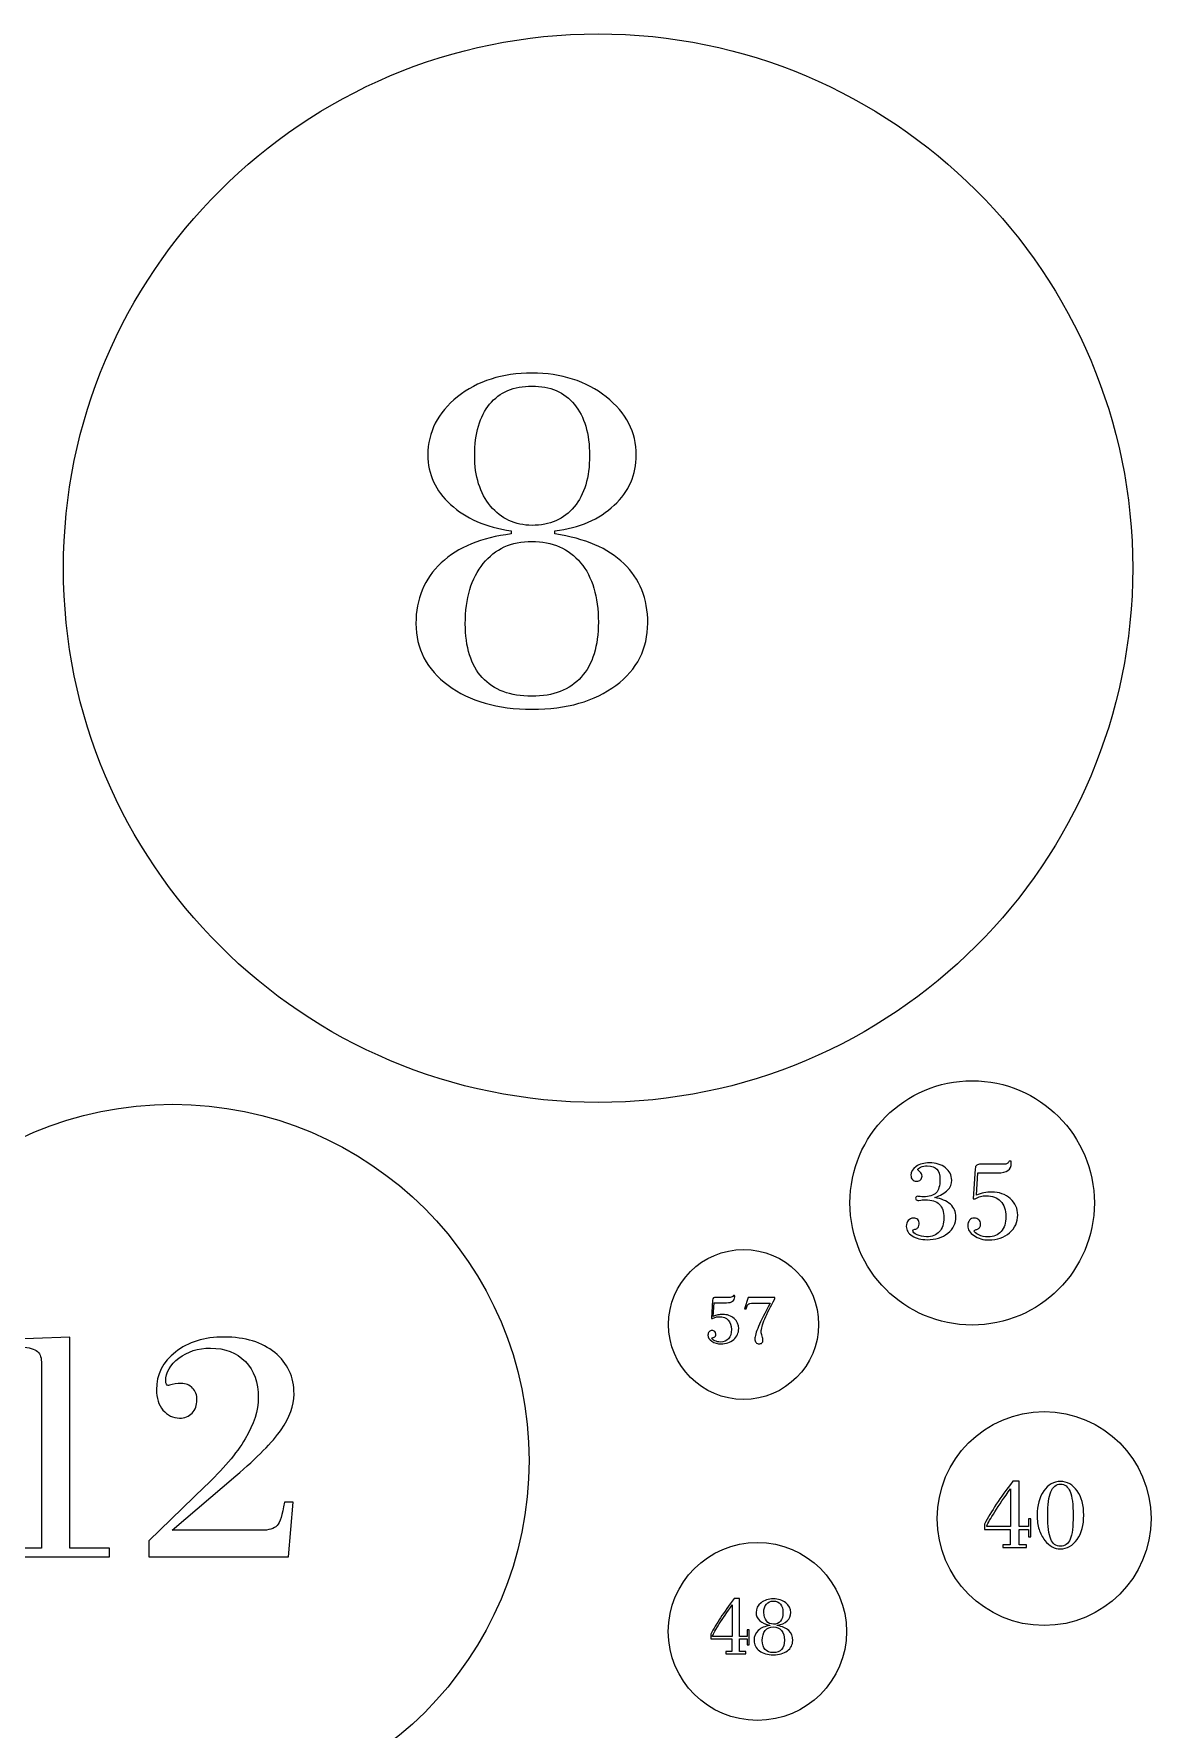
# Model space of a CAD drawing. Header units: inches. Extents: x -16 to -8.61, y 1.39 to 9.92.
# Drawn here: x -11.812 to -8.613, y 4.954 to 9.813 of the extents above; entities that cross this region are included whole.
import ezdxf

# ---------------------------------------------------------------- set-up
doc = ezdxf.new("R2010")
doc.units = ezdxf.units.IN
doc.header["$MEASUREMENT"] = 0
doc.layers.add('Layer 1', color=7, linetype='Continuous')

msp = doc.modelspace()

# ---------------------------------------------------------------- linework, layer by layer
at = {"layer": 'Layer 1', "color": 250, "lineweight": 9}
msp.add_ellipse((-10.1963, 8.2815), major_axis=(0, 1.5313), ratio=0.999992, dxfattribs=at)
at = {"layer": 'Layer 1', "color": 250, "lineweight": 18}
for centre, major_axis, ratio in [((-9.125, 6.4623), (0, 0.35), 1), ((-11.4147, 5.7242), (0, 1.0208), 1), ((-9.7796, 6.114), (0.2149, 0), 0.999982), ((-8.9188, 5.5577), (0, 0.3065), 0.999178), ((-9.74, 5.2341), (0.2552, 0), 0.999182)]:
    msp.add_ellipse(centre, major_axis=major_axis, ratio=ratio, dxfattribs=at)
at = {"layer": 'Layer 1', "color": 250}
for points, knots in [([(-10.4451, 8.3882), (-10.5181, 8.3994), (-10.5759, 8.4247), (-10.6191, 8.4641), (-10.6623, 8.5038), (-10.6839, 8.551), (-10.6839, 8.6056), (-10.6839, 8.6716), (-10.6556, 8.7272), (-10.5987, 8.7726), (-10.5422, 8.818), (-10.4709, 8.8406), (-10.3856, 8.8406), (-10.3012, 8.8406), (-10.2305, 8.8178), (-10.1729, 8.7724), (-10.1156, 8.7267), (-10.0868, 8.6711), (-10.0868, 8.6056), (-10.0868, 8.5495), (-10.1079, 8.5014), (-10.1503, 8.4617), (-10.1927, 8.4219), (-10.2496, 8.3974), (-10.3203, 8.3882), (-10.3203, 8.3882), (-10.3203, 8.3795), (-10.3203, 8.3795), (-10.2339, 8.3669), (-10.1679, 8.3386), (-10.1225, 8.2946), (-10.0769, 8.251), (-10.054, 8.1941), (-10.054, 8.1244), (-10.054, 8.0507), (-10.0845, 7.9911), (-10.1453, 7.9455), (-10.2061, 7.9001), (-10.2863, 7.8772), (-10.3856, 7.8772), (-10.4846, 7.8772), (-10.5647, 7.9001), (-10.626, 7.946), (-10.6873, 7.9916), (-10.7181, 8.0507), (-10.7181, 8.1229), (-10.7181, 8.1931), (-10.694, 8.251), (-10.6456, 8.2966), (-10.5975, 8.342), (-10.5305, 8.3698), (-10.4451, 8.3795), (-10.4451, 8.3795), (-10.4451, 8.3882), (-10.4451, 8.3882)], [0, 0, 0, 0, 0.055556, 0.055556, 0.055556, 0.111111, 0.111111, 0.111111, 0.166667, 0.166667, 0.166667, 0.222222, 0.222222, 0.222222, 0.277778, 0.277778, 0.277778, 0.333333, 0.333333, 0.333333, 0.388889, 0.388889, 0.388889, 0.444444, 0.444444, 0.444444, 0.5, 0.5, 0.5, 0.555556, 0.555556, 0.555556, 0.611111, 0.611111, 0.611111, 0.666667, 0.666667, 0.666667, 0.722222, 0.722222, 0.722222, 0.777778, 0.777778, 0.777778, 0.833333, 0.833333, 0.833333, 0.888889, 0.888889, 0.888889, 0.944444, 0.944444, 0.944444, 1, 1, 1, 1]), ([(-10.5498, 8.6043), (-10.5498, 8.5445), (-10.5347, 8.4964), (-10.5042, 8.4594), (-10.4737, 8.4227), (-10.4342, 8.4043), (-10.3856, 8.4043), (-10.3344, 8.4043), (-10.294, 8.4219), (-10.2647, 8.4574), (-10.2354, 8.4927), (-10.2208, 8.5416), (-10.2208, 8.6043), (-10.2208, 8.6671), (-10.2352, 8.7163), (-10.264, 8.751), (-10.2928, 8.786), (-10.3335, 8.8034), (-10.3856, 8.8034), (-10.4379, 8.8034), (-10.4784, 8.786), (-10.5069, 8.7515), (-10.5355, 8.7168), (-10.5498, 8.6676), (-10.5498, 8.6043)], [0, 0, 0, 0, 0.125, 0.125, 0.125, 0.25, 0.25, 0.25, 0.375, 0.375, 0.375, 0.5, 0.5, 0.5, 0.625, 0.625, 0.625, 0.75, 0.75, 0.75, 0.875, 0.875, 0.875, 1, 1, 1, 1]), ([(-10.3861, 8.3582), (-10.4446, 8.3582), (-10.4913, 8.3371), (-10.5253, 8.2949), (-10.5595, 8.2527), (-10.5766, 8.1951), (-10.5766, 8.1224), (-10.5766, 8.0552), (-10.5605, 8.0036), (-10.528, 7.9678), (-10.4955, 7.9323), (-10.4481, 7.9145), (-10.3861, 7.9145), (-10.3245, 7.9145), (-10.2774, 7.9328), (-10.2446, 7.9693), (-10.2119, 8.006), (-10.1955, 8.0584), (-10.1955, 8.1269), (-10.1955, 8.1996), (-10.2124, 8.2564), (-10.2463, 8.2971), (-10.2803, 8.3378), (-10.327, 8.3582), (-10.3861, 8.3582)], [0, 0, 0, 0, 0.125, 0.125, 0.125, 0.25, 0.25, 0.25, 0.375, 0.375, 0.375, 0.5, 0.5, 0.5, 0.625, 0.625, 0.625, 0.75, 0.75, 0.75, 0.875, 0.875, 0.875, 1, 1, 1, 1]), ([(-9.2322, 6.4777), (-9.213, 6.4746), (-9.1981, 6.4681), (-9.1873, 6.4584), (-9.1766, 6.4486), (-9.1713, 6.4367), (-9.1713, 6.4225), (-9.1713, 6.4039), (-9.1791, 6.3882), (-9.1948, 6.3757), (-9.2105, 6.3632), (-9.2303, 6.3569), (-9.2542, 6.3569), (-9.2714, 6.3569), (-9.2856, 6.3605), (-9.2967, 6.3679), (-9.3079, 6.3752), (-9.3135, 6.3843), (-9.3135, 6.395), (-9.3135, 6.4021), (-9.3116, 6.4078), (-9.3078, 6.4122), (-9.3039, 6.4166), (-9.2991, 6.4188), (-9.2931, 6.4188), (-9.2878, 6.4188), (-9.2837, 6.4173), (-9.2809, 6.4144), (-9.2781, 6.4115), (-9.2768, 6.4073), (-9.2768, 6.4019), (-9.2768, 6.3988), (-9.2774, 6.3961), (-9.2787, 6.3938), (-9.28, 6.3916), (-9.2819, 6.3898), (-9.2844, 6.3883), (-9.2856, 6.3878), (-9.2873, 6.3873), (-9.2895, 6.3867), (-9.2931, 6.3859), (-9.2948, 6.3845), (-9.2948, 6.3827), (-9.2948, 6.3788), (-9.2908, 6.3749), (-9.2827, 6.3711), (-9.2747, 6.3673), (-9.2657, 6.3654), (-9.2557, 6.3654), (-9.2399, 6.3654), (-9.2276, 6.3701), (-9.219, 6.3796), (-9.2103, 6.3891), (-9.206, 6.4025), (-9.206, 6.4198), (-9.206, 6.4373), (-9.2104, 6.4504), (-9.219, 6.4588), (-9.2278, 6.4673), (-9.2411, 6.4715), (-9.259, 6.4715), (-9.2628, 6.4715), (-9.2671, 6.4712), (-9.2718, 6.4705), (-9.2765, 6.4698), (-9.2793, 6.4695), (-9.2802, 6.4695), (-9.2822, 6.4695), (-9.2838, 6.4701), (-9.2851, 6.4713), (-9.2864, 6.4726), (-9.287, 6.4741), (-9.287, 6.476), (-9.287, 6.4776), (-9.2864, 6.4789), (-9.2852, 6.4799), (-9.2839, 6.4809), (-9.2824, 6.4814), (-9.2805, 6.4814), (-9.2798, 6.4814), (-9.2777, 6.4812), (-9.2743, 6.4807), (-9.2708, 6.4803), (-9.2678, 6.48), (-9.2652, 6.48), (-9.2479, 6.48), (-9.2355, 6.4838), (-9.2282, 6.4913), (-9.2209, 6.4988), (-9.2172, 6.5115), (-9.2172, 6.5297), (-9.2172, 6.5434), (-9.2201, 6.5533), (-9.2258, 6.5594), (-9.2315, 6.5654), (-9.2408, 6.5685), (-9.2536, 6.5685), (-9.2606, 6.5685), (-9.2669, 6.5673), (-9.2725, 6.5648), (-9.2781, 6.5623), (-9.2809, 6.5598), (-9.2809, 6.5574), (-9.2809, 6.5572), (-9.2788, 6.5552), (-9.2747, 6.5517), (-9.2707, 6.548), (-9.2686, 6.544), (-9.2686, 6.5395), (-9.2686, 6.5349), (-9.27, 6.5314), (-9.2729, 6.5286), (-9.2758, 6.526), (-9.2796, 6.5246), (-9.2843, 6.5246), (-9.2891, 6.5246), (-9.2929, 6.5261), (-9.2959, 6.5293), (-9.2988, 6.5324), (-9.3003, 6.5365), (-9.3003, 6.5416), (-9.3003, 6.5516), (-9.2953, 6.5599), (-9.2853, 6.5668), (-9.2754, 6.5736), (-9.2626, 6.577), (-9.2471, 6.577), (-9.2287, 6.577), (-9.2135, 6.5724), (-9.2016, 6.563), (-9.1896, 6.5537), (-9.1835, 6.5419), (-9.1835, 6.5275), (-9.1835, 6.5165), (-9.1875, 6.5069), (-9.1955, 6.4987), (-9.2034, 6.4905), (-9.2157, 6.4836), (-9.2322, 6.4777)], [0, 0, 0, 0, 0.021739, 0.021739, 0.021739, 0.043478, 0.043478, 0.043478, 0.065217, 0.065217, 0.065217, 0.086957, 0.086957, 0.086957, 0.108696, 0.108696, 0.108696, 0.130435, 0.130435, 0.130435, 0.152174, 0.152174, 0.152174, 0.173913, 0.173913, 0.173913, 0.195652, 0.195652, 0.195652, 0.217391, 0.217391, 0.217391, 0.23913, 0.23913, 0.23913, 0.26087, 0.26087, 0.26087, 0.282609, 0.282609, 0.282609, 0.304348, 0.304348, 0.304348, 0.326087, 0.326087, 0.326087, 0.347826, 0.347826, 0.347826, 0.369565, 0.369565, 0.369565, 0.391304, 0.391304, 0.391304, 0.413043, 0.413043, 0.413043, 0.434783, 0.434783, 0.434783, 0.456522, 0.456522, 0.456522, 0.478261, 0.478261, 0.478261, 0.5, 0.5, 0.5, 0.521739, 0.521739, 0.521739, 0.543478, 0.543478, 0.543478, 0.565217, 0.565217, 0.565217, 0.586957, 0.586957, 0.586957, 0.608696, 0.608696, 0.608696, 0.630435, 0.630435, 0.630435, 0.652174, 0.652174, 0.652174, 0.673913, 0.673913, 0.673913, 0.695652, 0.695652, 0.695652, 0.717391, 0.717391, 0.717391, 0.73913, 0.73913, 0.73913, 0.76087, 0.76087, 0.76087, 0.782609, 0.782609, 0.782609, 0.804348, 0.804348, 0.804348, 0.826087, 0.826087, 0.826087, 0.847826, 0.847826, 0.847826, 0.869565, 0.869565, 0.869565, 0.891304, 0.891304, 0.891304, 0.913043, 0.913043, 0.913043, 0.934783, 0.934783, 0.934783, 0.956522, 0.956522, 0.956522, 0.978261, 0.978261, 0.978261, 1, 1, 1, 1]), ([(-9.1216, 6.4743), (-9.1216, 6.4743), (-9.1162, 6.5603), (-9.1162, 6.5603), (-9.1159, 6.5651), (-9.1145, 6.5685), (-9.112, 6.5704), (-9.1096, 6.5723), (-9.1055, 6.5733), (-9.0998, 6.5733), (-9.0998, 6.5733), (-9.0342, 6.5733), (-9.0342, 6.5733), (-9.0303, 6.5733), (-9.0272, 6.574), (-9.0248, 6.5753), (-9.0224, 6.5766), (-9.0204, 6.5788), (-9.0189, 6.5818), (-9.0189, 6.5818), (-9.0134, 6.5818), (-9.0134, 6.5818), (-9.0134, 6.5818), (-9.0131, 6.5775), (-9.0131, 6.5775), (-9.0131, 6.5775), (-9.0131, 6.5759), (-9.0131, 6.5759), (-9.0131, 6.5666), (-9.0162, 6.5596), (-9.0225, 6.5551), (-9.0288, 6.5506), (-9.0386, 6.5484), (-9.0519, 6.5484), (-9.0519, 6.5484), (-9.1091, 6.5484), (-9.1091, 6.5484), (-9.1091, 6.5484), (-9.1128, 6.4844), (-9.1128, 6.4844), (-9.1056, 6.4875), (-9.0984, 6.4898), (-9.0912, 6.4913), (-9.084, 6.4929), (-9.0765, 6.4936), (-9.0689, 6.4936), (-9.0477, 6.4936), (-9.03, 6.4873), (-9.0157, 6.4746), (-9.0015, 6.4619), (-8.9944, 6.4463), (-8.9944, 6.4276), (-8.9944, 6.4073), (-9.0022, 6.3904), (-9.0178, 6.3767), (-9.0334, 6.363), (-9.0531, 6.3562), (-9.0769, 6.3562), (-9.0934, 6.3562), (-9.1075, 6.3604), (-9.1196, 6.3687), (-9.1316, 6.3771), (-9.1376, 6.3865), (-9.1376, 6.397), (-9.1376, 6.4035), (-9.1358, 6.4087), (-9.1324, 6.4127), (-9.1289, 6.4167), (-9.1244, 6.4188), (-9.1188, 6.4188), (-9.1134, 6.4188), (-9.109, 6.4173), (-9.1058, 6.4142), (-9.1025, 6.4111), (-9.1009, 6.407), (-9.1009, 6.4019), (-9.1009, 6.3983), (-9.1015, 6.3954), (-9.103, 6.393), (-9.1043, 6.3906), (-9.1065, 6.3888), (-9.1094, 6.3874), (-9.1102, 6.3869), (-9.1117, 6.3864), (-9.1138, 6.386), (-9.1172, 6.3853), (-9.1188, 6.3841), (-9.1188, 6.3823), (-9.1188, 6.379), (-9.1146, 6.3753), (-9.1063, 6.371), (-9.098, 6.3668), (-9.089, 6.3647), (-9.0795, 6.3647), (-9.0633, 6.3647), (-9.0508, 6.3698), (-9.0418, 6.3801), (-9.0329, 6.3904), (-9.0284, 6.4048), (-9.0284, 6.4235), (-9.0284, 6.4422), (-9.0334, 6.4567), (-9.0434, 6.4673), (-9.0534, 6.4778), (-9.0672, 6.4831), (-9.0848, 6.4831), (-9.0904, 6.4831), (-9.0958, 6.4824), (-9.1013, 6.4808), (-9.1067, 6.4794), (-9.1118, 6.4771), (-9.1165, 6.4743), (-9.1165, 6.4743), (-9.1216, 6.4743), (-9.1216, 6.4743)], [0, 0, 0, 0, 0.026316, 0.026316, 0.026316, 0.052632, 0.052632, 0.052632, 0.078947, 0.078947, 0.078947, 0.105263, 0.105263, 0.105263, 0.131579, 0.131579, 0.131579, 0.157895, 0.157895, 0.157895, 0.184211, 0.184211, 0.184211, 0.210526, 0.210526, 0.210526, 0.236842, 0.236842, 0.236842, 0.263158, 0.263158, 0.263158, 0.289474, 0.289474, 0.289474, 0.315789, 0.315789, 0.315789, 0.342105, 0.342105, 0.342105, 0.368421, 0.368421, 0.368421, 0.394737, 0.394737, 0.394737, 0.421053, 0.421053, 0.421053, 0.447368, 0.447368, 0.447368, 0.473684, 0.473684, 0.473684, 0.5, 0.5, 0.5, 0.526316, 0.526316, 0.526316, 0.552632, 0.552632, 0.552632, 0.578947, 0.578947, 0.578947, 0.605263, 0.605263, 0.605263, 0.631579, 0.631579, 0.631579, 0.657895, 0.657895, 0.657895, 0.684211, 0.684211, 0.684211, 0.710526, 0.710526, 0.710526, 0.736842, 0.736842, 0.736842, 0.763158, 0.763158, 0.763158, 0.789474, 0.789474, 0.789474, 0.815789, 0.815789, 0.815789, 0.842105, 0.842105, 0.842105, 0.868421, 0.868421, 0.868421, 0.894737, 0.894737, 0.894737, 0.921053, 0.921053, 0.921053, 0.947368, 0.947368, 0.947368, 0.973684, 0.973684, 0.973684, 1, 1, 1, 1]), ([(-9.8718, 6.1309), (-9.8718, 6.1309), (-9.8685, 6.1838), (-9.8685, 6.1838), (-9.8682, 6.1867), (-9.8674, 6.1887), (-9.8659, 6.1899), (-9.8644, 6.1911), (-9.8619, 6.1917), (-9.8584, 6.1917), (-9.8584, 6.1917), (-9.818, 6.1917), (-9.818, 6.1917), (-9.8157, 6.1917), (-9.8138, 6.1921), (-9.8123, 6.1929), (-9.8108, 6.1938), (-9.8096, 6.1951), (-9.8087, 6.1969), (-9.8087, 6.1969), (-9.8053, 6.1969), (-9.8053, 6.1969), (-9.8053, 6.1969), (-9.8051, 6.1943), (-9.8051, 6.1943), (-9.8051, 6.1943), (-9.8051, 6.1933), (-9.8051, 6.1933), (-9.8051, 6.1876), (-9.807, 6.1833), (-9.8109, 6.1805), (-9.8148, 6.1778), (-9.8208, 6.1764), (-9.8289, 6.1764), (-9.8289, 6.1764), (-9.8641, 6.1764), (-9.8641, 6.1764), (-9.8641, 6.1764), (-9.8663, 6.1371), (-9.8663, 6.1371), (-9.8619, 6.139), (-9.8575, 6.1404), (-9.8531, 6.1414), (-9.8486, 6.1423), (-9.8441, 6.1428), (-9.8394, 6.1428), (-9.8263, 6.1428), (-9.8155, 6.1389), (-9.8067, 6.1311), (-9.798, 6.1233), (-9.7936, 6.1137), (-9.7936, 6.1022), (-9.7936, 6.0898), (-9.7984, 6.0793), (-9.808, 6.0709), (-9.8176, 6.0626), (-9.8297, 6.0583), (-9.8443, 6.0583), (-9.8544, 6.0583), (-9.8631, 6.0609), (-9.8705, 6.066), (-9.8779, 6.0712), (-9.8816, 6.077), (-9.8816, 6.0834), (-9.8816, 6.0874), (-9.8805, 6.0906), (-9.8784, 6.0931), (-9.8762, 6.0955), (-9.8735, 6.0968), (-9.8701, 6.0968), (-9.8667, 6.0968), (-9.864, 6.0959), (-9.862, 6.094), (-9.86, 6.0921), (-9.859, 6.0896), (-9.859, 6.0865), (-9.859, 6.0842), (-9.8594, 6.0824), (-9.8603, 6.0809), (-9.8611, 6.0795), (-9.8625, 6.0784), (-9.8642, 6.0775), (-9.8648, 6.0772), (-9.8657, 6.0769), (-9.867, 6.0766), (-9.869, 6.0762), (-9.8701, 6.0755), (-9.8701, 6.0744), (-9.8701, 6.0724), (-9.8675, 6.0701), (-9.8624, 6.0675), (-9.8572, 6.0649), (-9.8517, 6.0636), (-9.8459, 6.0636), (-9.8359, 6.0636), (-9.8282, 6.0667), (-9.8227, 6.073), (-9.8172, 6.0793), (-9.8145, 6.0882), (-9.8145, 6.0997), (-9.8145, 6.1112), (-9.8176, 6.1201), (-9.8237, 6.1266), (-9.8299, 6.1331), (-9.8384, 6.1363), (-9.8492, 6.1363), (-9.8526, 6.1363), (-9.8559, 6.1359), (-9.8593, 6.1349), (-9.8626, 6.134), (-9.8657, 6.1326), (-9.8686, 6.1309), (-9.8686, 6.1309), (-9.8718, 6.1309), (-9.8718, 6.1309)], [0, 0, 0, 0, 0.026316, 0.026316, 0.026316, 0.052632, 0.052632, 0.052632, 0.078947, 0.078947, 0.078947, 0.105263, 0.105263, 0.105263, 0.131579, 0.131579, 0.131579, 0.157895, 0.157895, 0.157895, 0.184211, 0.184211, 0.184211, 0.210526, 0.210526, 0.210526, 0.236842, 0.236842, 0.236842, 0.263158, 0.263158, 0.263158, 0.289474, 0.289474, 0.289474, 0.315789, 0.315789, 0.315789, 0.342105, 0.342105, 0.342105, 0.368421, 0.368421, 0.368421, 0.394737, 0.394737, 0.394737, 0.421053, 0.421053, 0.421053, 0.447368, 0.447368, 0.447368, 0.473684, 0.473684, 0.473684, 0.5, 0.5, 0.5, 0.526316, 0.526316, 0.526316, 0.552632, 0.552632, 0.552632, 0.578947, 0.578947, 0.578947, 0.605263, 0.605263, 0.605263, 0.631579, 0.631579, 0.631579, 0.657895, 0.657895, 0.657895, 0.684211, 0.684211, 0.684211, 0.710526, 0.710526, 0.710526, 0.736842, 0.736842, 0.736842, 0.763158, 0.763158, 0.763158, 0.789474, 0.789474, 0.789474, 0.815789, 0.815789, 0.815789, 0.842105, 0.842105, 0.842105, 0.868421, 0.868421, 0.868421, 0.894737, 0.894737, 0.894737, 0.921053, 0.921053, 0.921053, 0.947368, 0.947368, 0.947368, 0.973684, 0.973684, 0.973684, 1, 1, 1, 1]), ([(-9.7767, 6.1591), (-9.7767, 6.1591), (-9.7669, 6.1909), (-9.7669, 6.1909), (-9.7669, 6.1909), (-9.6903, 6.1909), (-9.6903, 6.1909), (-9.6903, 6.1909), (-9.6903, 6.1873), (-9.6903, 6.1873), (-9.7026, 6.1657), (-9.7121, 6.1467), (-9.7189, 6.1302), (-9.7256, 6.1136), (-9.729, 6.1013), (-9.729, 6.093), (-9.729, 6.0898), (-9.7282, 6.0856), (-9.7266, 6.0803), (-9.725, 6.075), (-9.7242, 6.0711), (-9.7242, 6.0686), (-9.7242, 6.0654), (-9.7252, 6.0628), (-9.7271, 6.0611), (-9.7291, 6.0592), (-9.7319, 6.0583), (-9.7354, 6.0583), (-9.7389, 6.0583), (-9.7418, 6.0597), (-9.744, 6.0624), (-9.7463, 6.0651), (-9.7474, 6.0685), (-9.7474, 6.0726), (-9.7474, 6.0798), (-9.7438, 6.0916), (-9.7368, 6.1081), (-9.7297, 6.1247), (-9.7186, 6.1469), (-9.7035, 6.175), (-9.7035, 6.175), (-9.7568, 6.175), (-9.7568, 6.175), (-9.7604, 6.175), (-9.763, 6.1744), (-9.7647, 6.1733), (-9.7664, 6.1722), (-9.7678, 6.1701), (-9.7689, 6.167), (-9.7689, 6.167), (-9.7718, 6.1591), (-9.7718, 6.1591), (-9.7718, 6.1591), (-9.7767, 6.1591), (-9.7767, 6.1591)], [0, 0, 0, 0, 0.055556, 0.055556, 0.055556, 0.111111, 0.111111, 0.111111, 0.166667, 0.166667, 0.166667, 0.222222, 0.222222, 0.222222, 0.277778, 0.277778, 0.277778, 0.333333, 0.333333, 0.333333, 0.388889, 0.388889, 0.388889, 0.444444, 0.444444, 0.444444, 0.5, 0.5, 0.5, 0.555556, 0.555556, 0.555556, 0.611111, 0.611111, 0.611111, 0.666667, 0.666667, 0.666667, 0.722222, 0.722222, 0.722222, 0.777778, 0.777778, 0.777778, 0.833333, 0.833333, 0.833333, 0.888889, 0.888889, 0.888889, 0.944444, 0.944444, 0.944444, 1, 1, 1, 1]), ([(-11.9169, 5.4477), (-11.9169, 5.4477), (-11.9169, 5.4725), (-11.9169, 5.4725), (-11.9169, 5.4725), (-11.7909, 5.4725), (-11.7909, 5.4725), (-11.7909, 5.4725), (-11.7909, 6.0065), (-11.7909, 6.0065), (-11.7909, 6.0221), (-11.7958, 6.033), (-11.8056, 6.0394), (-11.8155, 6.0459), (-11.8327, 6.0492), (-11.8574, 6.0492), (-11.8574, 6.0492), (-11.9179, 6.0492), (-11.9179, 6.0492), (-11.9179, 6.0492), (-11.9179, 6.0701), (-11.9179, 6.0701), (-11.9179, 6.0701), (-11.7095, 6.078), (-11.7095, 6.078), (-11.7095, 6.078), (-11.7095, 5.4725), (-11.7095, 5.4725), (-11.7095, 5.4725), (-11.5953, 5.4725), (-11.5953, 5.4725), (-11.5953, 5.4725), (-11.5953, 5.4477), (-11.5953, 5.4477), (-11.5953, 5.4477), (-11.9169, 5.4477), (-11.9169, 5.4477)], [0, 0, 0, 0, 0.083333, 0.083333, 0.083333, 0.166667, 0.166667, 0.166667, 0.25, 0.25, 0.25, 0.333333, 0.333333, 0.333333, 0.416667, 0.416667, 0.416667, 0.5, 0.5, 0.5, 0.583333, 0.583333, 0.583333, 0.666667, 0.666667, 0.666667, 0.75, 0.75, 0.75, 0.833333, 0.833333, 0.833333, 0.916667, 0.916667, 0.916667, 1, 1, 1, 1]), ([(-11.4832, 5.4477), (-11.4832, 5.4477), (-11.4832, 5.4942), (-11.4832, 5.4942), (-11.4832, 5.4942), (-11.3223, 5.6492), (-11.3223, 5.6492), (-11.2706, 5.6986), (-11.2322, 5.7443), (-11.207, 5.7863), (-11.1821, 5.8283), (-11.1695, 5.8677), (-11.1695, 5.9041), (-11.1695, 5.9478), (-11.1819, 5.9824), (-11.2065, 6.0078), (-11.2314, 6.0335), (-11.2646, 6.0462), (-11.3063, 6.0462), (-11.342, 6.0462), (-11.3721, 6.0366), (-11.3971, 6.0176), (-11.4221, 5.9986), (-11.4345, 5.9766), (-11.4345, 5.9518), (-11.4345, 5.948), (-11.4339, 5.9448), (-11.4325, 5.9427), (-11.4312, 5.9403), (-11.4297, 5.9392), (-11.4277, 5.9392), (-11.4271, 5.9392), (-11.4257, 5.9395), (-11.4238, 5.9402), (-11.4132, 5.9433), (-11.4021, 5.945), (-11.3908, 5.945), (-11.3769, 5.945), (-11.3659, 5.9407), (-11.3576, 5.9319), (-11.3493, 5.9231), (-11.3452, 5.9117), (-11.3452, 5.8975), (-11.3452, 5.8821), (-11.3498, 5.8695), (-11.3589, 5.8599), (-11.3682, 5.8505), (-11.3802, 5.8457), (-11.395, 5.8457), (-11.414, 5.8457), (-11.4299, 5.8533), (-11.4425, 5.8685), (-11.455, 5.8838), (-11.4613, 5.9033), (-11.4613, 5.9271), (-11.4613, 5.9705), (-11.4431, 6.0065), (-11.4067, 6.0351), (-11.3705, 6.0638), (-11.324, 6.078), (-11.2674, 6.078), (-11.207, 6.078), (-11.1586, 6.0631), (-11.122, 6.0332), (-11.0854, 6.0032), (-11.0672, 5.9637), (-11.0672, 5.9145), (-11.0672, 5.8816), (-11.0796, 5.8474), (-11.1043, 5.812), (-11.1291, 5.7766), (-11.1723, 5.7324), (-11.234, 5.6798), (-11.234, 5.6798), (-11.416, 5.5241), (-11.416, 5.5241), (-11.416, 5.5241), (-11.1612, 5.5241), (-11.1612, 5.5241), (-11.1394, 5.5241), (-11.1241, 5.5286), (-11.1157, 5.5375), (-11.1073, 5.5463), (-11.1003, 5.5686), (-11.0949, 5.6045), (-11.0949, 5.6045), (-11.0692, 5.6045), (-11.0692, 5.6045), (-11.0692, 5.6045), (-11.0828, 5.4477), (-11.0828, 5.4477), (-11.0828, 5.4477), (-11.4832, 5.4477), (-11.4832, 5.4477)], [0, 0, 0, 0, 0.032258, 0.032258, 0.032258, 0.064516, 0.064516, 0.064516, 0.096774, 0.096774, 0.096774, 0.129032, 0.129032, 0.129032, 0.16129, 0.16129, 0.16129, 0.193548, 0.193548, 0.193548, 0.225806, 0.225806, 0.225806, 0.258065, 0.258065, 0.258065, 0.290323, 0.290323, 0.290323, 0.322581, 0.322581, 0.322581, 0.354839, 0.354839, 0.354839, 0.387097, 0.387097, 0.387097, 0.419355, 0.419355, 0.419355, 0.451613, 0.451613, 0.451613, 0.483871, 0.483871, 0.483871, 0.516129, 0.516129, 0.516129, 0.548387, 0.548387, 0.548387, 0.580645, 0.580645, 0.580645, 0.612903, 0.612903, 0.612903, 0.645161, 0.645161, 0.645161, 0.677419, 0.677419, 0.677419, 0.709677, 0.709677, 0.709677, 0.741935, 0.741935, 0.741935, 0.774194, 0.774194, 0.774194, 0.806452, 0.806452, 0.806452, 0.83871, 0.83871, 0.83871, 0.870968, 0.870968, 0.870968, 0.903226, 0.903226, 0.903226, 0.935484, 0.935484, 0.935484, 0.967742, 0.967742, 0.967742, 1, 1, 1, 1]), ([(-9.0371, 5.475), (-9.0371, 5.475), (-9.0371, 5.4825), (-9.0371, 5.4825), (-9.0371, 5.4825), (-9.0162, 5.4825), (-9.0162, 5.4825), (-9.0162, 5.4825), (-9.0162, 5.526), (-9.0162, 5.526), (-9.0162, 5.526), (-9.0895, 5.526), (-9.0895, 5.526), (-9.0895, 5.526), (-9.0895, 5.5421), (-9.0895, 5.5421), (-9.0801, 5.5601), (-9.0688, 5.579), (-9.0558, 5.5988), (-9.0428, 5.6186), (-9.0271, 5.6406), (-9.0088, 5.6648), (-9.0088, 5.6648), (-8.99, 5.6648), (-8.99, 5.6648), (-8.99, 5.6648), (-8.99, 5.5346), (-8.99, 5.5346), (-8.99, 5.5346), (-8.9635, 5.5346), (-8.9635, 5.5346), (-8.9635, 5.5346), (-8.9635, 5.5567), (-8.9635, 5.5567), (-8.9635, 5.5567), (-8.9569, 5.5567), (-8.9569, 5.5567), (-8.9569, 5.5567), (-8.9569, 5.5051), (-8.9569, 5.5051), (-8.9569, 5.5051), (-8.9635, 5.5051), (-8.9635, 5.5051), (-8.9635, 5.5051), (-8.9635, 5.526), (-8.9635, 5.526), (-8.9635, 5.526), (-8.9903, 5.526), (-8.9903, 5.526), (-8.9903, 5.526), (-8.9903, 5.4825), (-8.9903, 5.4825), (-8.9903, 5.4825), (-8.9689, 5.4825), (-8.9689, 5.4825), (-8.9689, 5.4825), (-8.9689, 5.475), (-8.9689, 5.475), (-8.9689, 5.475), (-9.0371, 5.475), (-9.0371, 5.475)], [0, 0, 0, 0, 0.05, 0.05, 0.05, 0.1, 0.1, 0.1, 0.15, 0.15, 0.15, 0.2, 0.2, 0.2, 0.25, 0.25, 0.25, 0.3, 0.3, 0.3, 0.35, 0.35, 0.35, 0.4, 0.4, 0.4, 0.45, 0.45, 0.45, 0.5, 0.5, 0.5, 0.55, 0.55, 0.55, 0.6, 0.6, 0.6, 0.65, 0.65, 0.65, 0.7, 0.7, 0.7, 0.75, 0.75, 0.75, 0.8, 0.8, 0.8, 0.85, 0.85, 0.85, 0.9, 0.9, 0.9, 0.95, 0.95, 0.95, 1, 1, 1, 1]), ([(-9.083, 5.5346), (-9.083, 5.5346), (-9.0153, 5.5346), (-9.0153, 5.5346), (-9.0153, 5.5346), (-9.0153, 5.643), (-9.0153, 5.643), (-9.0329, 5.6186), (-9.0478, 5.5968), (-9.0599, 5.5775), (-9.0721, 5.5582), (-9.0798, 5.5446), (-9.083, 5.5367), (-9.083, 5.5367), (-9.083, 5.5346), (-9.083, 5.5346)], [0, 0, 0, 0, 0.2, 0.2, 0.2, 0.4, 0.4, 0.4, 0.6, 0.6, 0.6, 0.8, 0.8, 0.8, 1, 1, 1, 1]), ([(-8.9388, 5.5675), (-8.9388, 5.5958), (-8.9325, 5.619), (-8.9198, 5.6369), (-8.9071, 5.655), (-8.8912, 5.664), (-8.872, 5.664), (-8.8527, 5.664), (-8.8368, 5.655), (-8.8242, 5.637), (-8.8116, 5.6191), (-8.8053, 5.5959), (-8.8053, 5.5675), (-8.8053, 5.5391), (-8.8116, 5.516), (-8.8243, 5.4979), (-8.837, 5.4799), (-8.8529, 5.4709), (-8.872, 5.4709), (-8.8807, 5.4709), (-8.8886, 5.4728), (-8.8959, 5.4768), (-8.9033, 5.4808), (-8.9102, 5.4869), (-8.9167, 5.495), (-8.9243, 5.5047), (-8.9299, 5.5153), (-8.9334, 5.5268), (-8.937, 5.5383), (-8.9388, 5.5519), (-8.9388, 5.5675)], [0, 0, 0, 0, 0.1, 0.1, 0.1, 0.2, 0.2, 0.2, 0.3, 0.3, 0.3, 0.4, 0.4, 0.4, 0.5, 0.5, 0.5, 0.6, 0.6, 0.6, 0.7, 0.7, 0.7, 0.8, 0.8, 0.8, 0.9, 0.9, 0.9, 1, 1, 1, 1]), ([(-8.9084, 5.567), (-8.9084, 5.5352), (-8.9055, 5.5125), (-8.8999, 5.4988), (-8.8942, 5.4852), (-8.8849, 5.4783), (-8.872, 5.4783), (-8.859, 5.4783), (-8.8497, 5.4851), (-8.8441, 5.4985), (-8.8385, 5.512), (-8.8357, 5.5348), (-8.8357, 5.567), (-8.8357, 5.5979), (-8.8386, 5.6205), (-8.8444, 5.6349), (-8.8503, 5.6493), (-8.8595, 5.6565), (-8.872, 5.6565), (-8.8844, 5.6565), (-8.8936, 5.6492), (-8.8995, 5.6346), (-8.9054, 5.6199), (-8.9084, 5.5974), (-8.9084, 5.567)], [0, 0, 0, 0, 0.125, 0.125, 0.125, 0.25, 0.25, 0.25, 0.375, 0.375, 0.375, 0.5, 0.5, 0.5, 0.625, 0.625, 0.625, 0.75, 0.75, 0.75, 0.875, 0.875, 0.875, 1, 1, 1, 1]), ([(-9.8302, 5.1705), (-9.8302, 5.1705), (-9.8302, 5.1766), (-9.8302, 5.1766), (-9.8302, 5.1766), (-9.8128, 5.1766), (-9.8128, 5.1766), (-9.8128, 5.1766), (-9.8128, 5.2128), (-9.8128, 5.2128), (-9.8128, 5.2128), (-9.8738, 5.2128), (-9.8738, 5.2128), (-9.8738, 5.2128), (-9.8738, 5.2262), (-9.8738, 5.2262), (-9.8659, 5.2412), (-9.8565, 5.257), (-9.8457, 5.2734), (-9.8349, 5.2899), (-9.8218, 5.3082), (-9.8066, 5.3284), (-9.8066, 5.3284), (-9.791, 5.3284), (-9.791, 5.3284), (-9.791, 5.3284), (-9.791, 5.22), (-9.791, 5.22), (-9.791, 5.22), (-9.7689, 5.22), (-9.7689, 5.22), (-9.7689, 5.22), (-9.7689, 5.2384), (-9.7689, 5.2384), (-9.7689, 5.2384), (-9.7635, 5.2384), (-9.7635, 5.2384), (-9.7635, 5.2384), (-9.7635, 5.1955), (-9.7635, 5.1955), (-9.7635, 5.1955), (-9.7689, 5.1955), (-9.7689, 5.1955), (-9.7689, 5.1955), (-9.7689, 5.2128), (-9.7689, 5.2128), (-9.7689, 5.2128), (-9.7912, 5.2128), (-9.7912, 5.2128), (-9.7912, 5.2128), (-9.7912, 5.1766), (-9.7912, 5.1766), (-9.7912, 5.1766), (-9.7734, 5.1766), (-9.7734, 5.1766), (-9.7734, 5.1766), (-9.7734, 5.1705), (-9.7734, 5.1705), (-9.7734, 5.1705), (-9.8302, 5.1705), (-9.8302, 5.1705)], [0, 0, 0, 0, 0.05, 0.05, 0.05, 0.1, 0.1, 0.1, 0.15, 0.15, 0.15, 0.2, 0.2, 0.2, 0.25, 0.25, 0.25, 0.3, 0.3, 0.3, 0.35, 0.35, 0.35, 0.4, 0.4, 0.4, 0.45, 0.45, 0.45, 0.5, 0.5, 0.5, 0.55, 0.55, 0.55, 0.6, 0.6, 0.6, 0.65, 0.65, 0.65, 0.7, 0.7, 0.7, 0.75, 0.75, 0.75, 0.8, 0.8, 0.8, 0.85, 0.85, 0.85, 0.9, 0.9, 0.9, 0.95, 0.95, 0.95, 1, 1, 1, 1]), ([(-9.8683, 5.22), (-9.8683, 5.22), (-9.8121, 5.22), (-9.8121, 5.22), (-9.8121, 5.22), (-9.8121, 5.3102), (-9.8121, 5.3102), (-9.8266, 5.2899), (-9.839, 5.2717), (-9.8492, 5.2557), (-9.8593, 5.2397), (-9.8657, 5.2283), (-9.8683, 5.2217), (-9.8683, 5.2217), (-9.8683, 5.22), (-9.8683, 5.22)], [0, 0, 0, 0, 0.2, 0.2, 0.2, 0.4, 0.4, 0.4, 0.6, 0.6, 0.6, 0.8, 0.8, 0.8, 1, 1, 1, 1]), ([(-9.7041, 5.2523), (-9.7163, 5.2542), (-9.7259, 5.2584), (-9.7331, 5.2649), (-9.7403, 5.2716), (-9.7439, 5.2794), (-9.7439, 5.2885), (-9.7439, 5.2995), (-9.7392, 5.3087), (-9.7297, 5.3163), (-9.7203, 5.3239), (-9.7084, 5.3276), (-9.6942, 5.3276), (-9.6802, 5.3276), (-9.6684, 5.3238), (-9.6588, 5.3163), (-9.6493, 5.3087), (-9.6445, 5.2994), (-9.6445, 5.2885), (-9.6445, 5.2792), (-9.648, 5.2711), (-9.655, 5.2645), (-9.6621, 5.2579), (-9.6716, 5.2538), (-9.6833, 5.2523), (-9.6833, 5.2523), (-9.6833, 5.2509), (-9.6833, 5.2509), (-9.669, 5.2488), (-9.658, 5.244), (-9.6504, 5.2367), (-9.6428, 5.2295), (-9.639, 5.22), (-9.639, 5.2084), (-9.639, 5.1961), (-9.6441, 5.1862), (-9.6542, 5.1786), (-9.6643, 5.171), (-9.6777, 5.1672), (-9.6942, 5.1672), (-9.7107, 5.1672), (-9.724, 5.171), (-9.7343, 5.1787), (-9.7445, 5.1863), (-9.7496, 5.1961), (-9.7496, 5.2081), (-9.7496, 5.2198), (-9.7456, 5.2295), (-9.7375, 5.2371), (-9.7295, 5.2446), (-9.7183, 5.2492), (-9.7041, 5.2509), (-9.7041, 5.2509), (-9.7041, 5.2523), (-9.7041, 5.2523)], [0, 0, 0, 0, 0.055556, 0.055556, 0.055556, 0.111111, 0.111111, 0.111111, 0.166667, 0.166667, 0.166667, 0.222222, 0.222222, 0.222222, 0.277778, 0.277778, 0.277778, 0.333333, 0.333333, 0.333333, 0.388889, 0.388889, 0.388889, 0.444444, 0.444444, 0.444444, 0.5, 0.5, 0.5, 0.555556, 0.555556, 0.555556, 0.611111, 0.611111, 0.611111, 0.666667, 0.666667, 0.666667, 0.722222, 0.722222, 0.722222, 0.777778, 0.777778, 0.777778, 0.833333, 0.833333, 0.833333, 0.888889, 0.888889, 0.888889, 0.944444, 0.944444, 0.944444, 1, 1, 1, 1]), ([(-9.7216, 5.2883), (-9.7216, 5.2783), (-9.719, 5.2703), (-9.714, 5.2642), (-9.7089, 5.2581), (-9.7023, 5.255), (-9.6942, 5.255), (-9.6857, 5.255), (-9.679, 5.2579), (-9.6741, 5.2638), (-9.6692, 5.2697), (-9.6668, 5.2778), (-9.6668, 5.2883), (-9.6668, 5.2987), (-9.6692, 5.3069), (-9.674, 5.3127), (-9.6788, 5.3185), (-9.6855, 5.3214), (-9.6942, 5.3214), (-9.7029, 5.3214), (-9.7097, 5.3185), (-9.7144, 5.3128), (-9.7192, 5.307), (-9.7216, 5.2988), (-9.7216, 5.2883)], [0, 0, 0, 0, 0.125, 0.125, 0.125, 0.25, 0.25, 0.25, 0.375, 0.375, 0.375, 0.5, 0.5, 0.5, 0.625, 0.625, 0.625, 0.75, 0.75, 0.75, 0.875, 0.875, 0.875, 1, 1, 1, 1]), ([(-9.6943, 5.2473), (-9.704, 5.2473), (-9.7118, 5.2438), (-9.7175, 5.2368), (-9.7232, 5.2297), (-9.726, 5.2202), (-9.726, 5.2081), (-9.726, 5.1969), (-9.7233, 5.1883), (-9.7179, 5.1823), (-9.7125, 5.1764), (-9.7046, 5.1734), (-9.6943, 5.1734), (-9.684, 5.1734), (-9.6762, 5.1765), (-9.6707, 5.1826), (-9.6653, 5.1887), (-9.6626, 5.1974), (-9.6626, 5.2088), (-9.6626, 5.2209), (-9.6654, 5.2304), (-9.671, 5.2371), (-9.6767, 5.2439), (-9.6845, 5.2473), (-9.6943, 5.2473)], [0, 0, 0, 0, 0.125, 0.125, 0.125, 0.25, 0.25, 0.25, 0.375, 0.375, 0.375, 0.5, 0.5, 0.5, 0.625, 0.625, 0.625, 0.75, 0.75, 0.75, 0.875, 0.875, 0.875, 1, 1, 1, 1])]:
    msp.add_open_spline(points, degree=3, knots=knots, dxfattribs=at)

doc.saveas('drawing.dxf')
